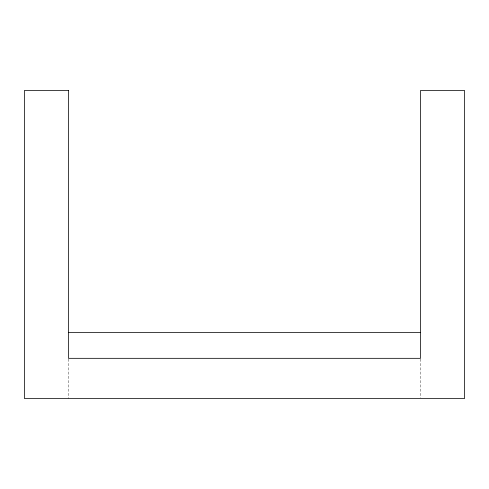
<?xml version="1.0" encoding="UTF-8"?>
<svg xmlns="http://www.w3.org/2000/svg" width="489" height="489" viewBox="0 0 489 489"><rect width="100%" height="100%" fill="white"/><g stroke="black" fill="none" stroke-linecap="round" stroke-linejoin="round"><path stroke-width="0.37" stroke-dasharray="2.44 1.83" d="M420.54 359.097L420.54 397.783M68.46 359.097L68.46 398.535"/><path stroke-width="0.73" d="M68.46 332.52L420.54 332.52M68.46 90.465L24.45 90.465L24.45 398.535L464.55 398.535L464.55 90.465L420.54 90.465L420.54 358.327L68.46 358.327L68.46 90.465"/></g></svg>
